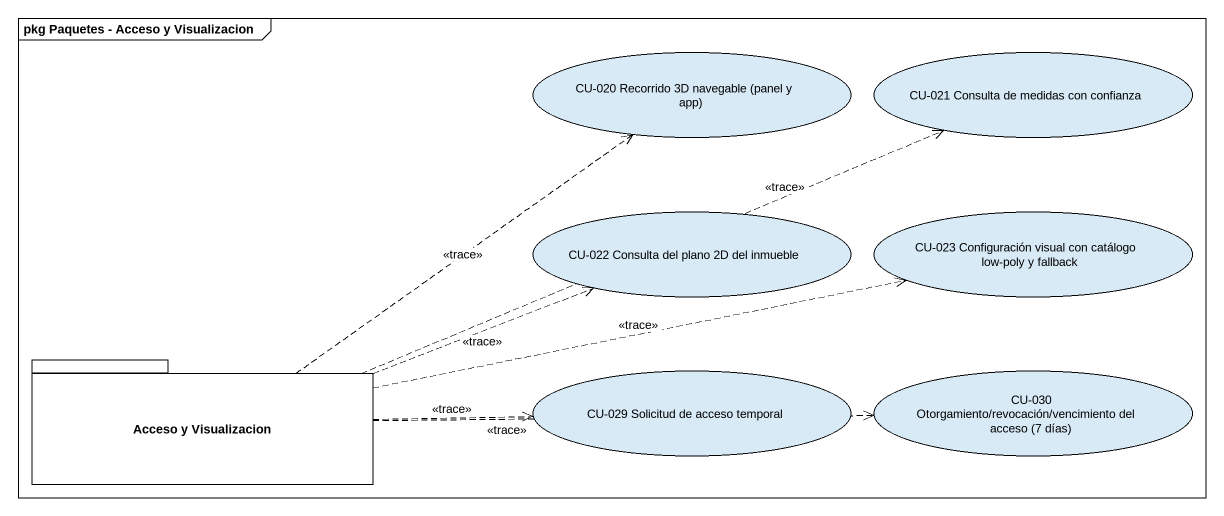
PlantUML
@startuml
mainframe pkg Paquetes - Acceso y Visualizacion
usecase "CU-020 Recorrido 3D navegable (panel y app)" as CU_020_Recorrido_3D
usecase "CU-021 Consulta de medidas con confianza" as CU_021_Consulta_de_medidas
usecase "CU-022 Consulta del plano 2D del inmueble" as CU_022_Consulta_del_plano
usecase "CU-023 Configuración visual con catálogo low-poly y fallback" as CU_023_Configuración_visual
package "Acceso y Visualizacion" as Acceso_y_Visualizacion {
}
usecase "CU-029 Solicitud de acceso temporal" as CU_029_Solicitud_de_acceso
usecase "CU-030 Otorgamiento/revocación/vencimiento del acceso (7 días)" as CU_030_Otorgamiento
Acceso_y_Visualizacion .up.> CU_020_Recorrido_3D : <<trace>>
Acceso_y_Visualizacion .right.> CU_021_Consulta_de_medidas : <<trace>>
Acceso_y_Visualizacion .right.> CU_022_Consulta_del_plano : <<trace>>
Acceso_y_Visualizacion .right.> CU_023_Configuración_visual : <<trace>>
Acceso_y_Visualizacion .right.> CU_029_Solicitud_de_acceso : <<trace>>
Acceso_y_Visualizacion .right.> CU_030_Otorgamiento : <<trace>>
@enduml
